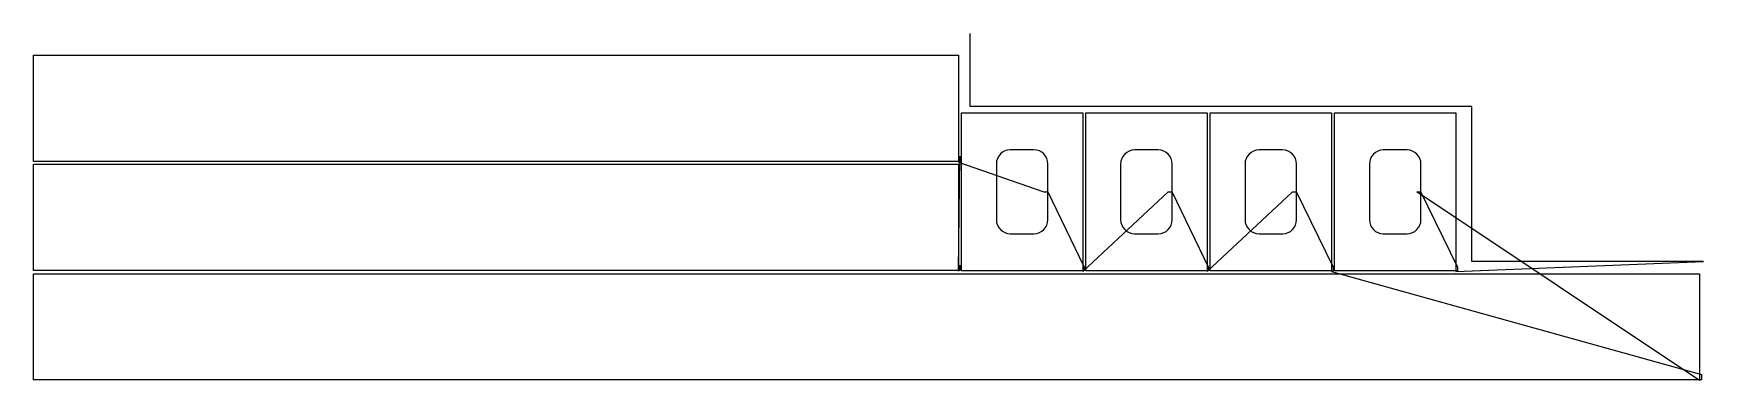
# Model space of a CAD drawing. Header units: metres. Extents: x 20 to 12000, y 15 to 2500.
import ezdxf

# ---------------------------------------------------------------- set-up
doc = ezdxf.new("R2010")
doc.units = ezdxf.units.M

msp = doc.modelspace()

# ---------------------------------------------------------------- linework, layer by layer
at = {"layer": 'TOOL_0'}
for p, q in [((6739.399, 2499.003), (6739.399, 2500.003)), ((6739.399, 1977.603), (6739.399, 2499.003)), ((20, 1584.119), (20, 2344.119)), ((20, 2344.119), (6656, 2344.119)), ((6656, 2344.119), (6656, 1584.119)), ((6676.322, 800.672), (6676.322, 1932.172)), ((6676.322, 1932.172), (7547.822, 1932.172)), ((10336.982, 1977.603), (6739.399, 1977.603)), ((7547.822, 1932.172), (7547.822, 800.672)), ((7567.85, 800.166), (7567.85, 1931.666)), ((7567.85, 1931.666), (8439.35, 1931.666)), ((8439.35, 1931.666), (8439.35, 800.166)), ((8459.943, 800.167), (8459.943, 1931.667)), ((8459.943, 1931.667), (9331.443, 1931.667)), ((9331.443, 1931.667), (9331.443, 800.167)), ((9352.037, 800.168), (9352.037, 1931.668)), ((9352.037, 1931.668), (10223.537, 1931.668)), ((10223.537, 1931.668), (10223.537, 800.168)), ((10336.982, 867.05), (10336.982, 1977.603)), ((6656, 1584.119), (20, 1584.119)), ((20, 803.762), (20, 1563.762)), ((20, 1563.762), (6656, 1563.762)), ((6656, 798.503), (6665.775, 1620.871)), ((6665.775, 1583.609), (6656, 1584.119)), ((6656, 1584.119), (6656, 1578.86)), ((6656, 1578.86), (7267.072, 1366.422)), ((6656, 1563.762), (6656, 803.762)), ((6665.775, 1620.871), (6665.775, 1583.609)), ((6927.072, 1566.422), (6927.072, 1166.422)), ((7197.072, 1666.422), (7027.072, 1666.422)), ((7297.072, 1366.422), (7297.072, 1566.422)), ((7818.6, 1565.915), (7818.6, 1165.915)), ((8088.6, 1665.915), (7918.6, 1665.915)), ((8188.6, 1365.915), (8188.6, 1565.915)), ((8710.693, 1565.916), (8710.693, 1165.916)), ((8980.693, 1665.916), (8810.693, 1665.916)), ((9080.693, 1365.916), (9080.693, 1565.916)), ((9602.788, 1565.917), (9602.788, 1165.917)), ((9872.788, 1665.917), (9702.788, 1665.917)), ((9972.788, 1365.917), (9972.788, 1565.917)), ((7267.072, 1366.422), (7297.072, 1366.422)), ((7297.072, 1366.422), (7293.536, 1369.958)), ((7293.536, 1369.958), (7558.126, 825.452)), ((7297.072, 1166.421), (7297.072, 1366.422)), ((7547.468, 795.515), (8158.6, 1365.915)), ((8158.6, 1365.915), (8188.6, 1365.915)), ((8188.6, 1365.915), (8185.064, 1369.451)), ((8185.064, 1369.451), (8449.654, 824.946)), ((8188.6, 1165.914), (8188.6, 1365.915)), ((8438.996, 795.009), (9050.693, 1365.916)), ((9050.693, 1365.916), (9080.693, 1365.916)), ((9080.693, 1365.916), (9077.157, 1369.452)), ((9077.157, 1369.452), (9342.061, 826.825)), ((9080.693, 1165.915), (9080.693, 1365.916)), ((11970.001, 14.865), (9942.788, 1365.917)), ((9942.788, 1365.917), (9972.788, 1365.917)), ((9972.788, 1365.917), (9969.252, 1369.453)), ((9969.252, 1369.453), (10234.155, 826.826)), ((9972.788, 1165.916), (9972.788, 1365.917)), ((7027.072, 1066.422), (7197.072, 1066.422)), ((7918.6, 1065.915), (8088.6, 1065.915)), ((8810.693, 1065.916), (8980.693, 1065.916)), ((9702.788, 1065.917), (9872.788, 1065.917)), ((6665.775, 840.514), (6665.775, 803.252)), ((10223.491, 794.465), (12000.001, 867.05)), ((11999.001, 867.05), (10336.982, 867.05)), ((12000.001, 867.05), (11999.001, 867.05)), ((11999.001, 867.05), (12000.001, 867.05)), ((12000.001, 867.05), (11999.001, 867.05)), ((6656, 803.762), (20, 803.762)), ((20.001, 20.003), (20.001, 780.003)), ((20.001, 780.003), (11970.001, 780.003)), ((6665.775, 803.252), (6656, 803.762)), ((6656, 803.762), (6656, 798.503)), ((7547.822, 800.672), (6676.322, 800.672)), ((7547.822, 800.672), (7547.468, 795.515)), ((7558.126, 800.433), (7547.822, 800.672)), ((7558.126, 825.452), (7558.126, 800.433)), ((8439.35, 800.166), (7567.85, 800.166)), ((8439.35, 800.166), (8438.996, 795.009)), ((8449.654, 799.927), (8439.35, 800.166)), ((8449.654, 824.946), (8449.654, 799.927)), ((9331.443, 800.167), (8459.943, 800.167)), ((9331.443, 800.167), (9331.397, 794.464)), ((9331.397, 794.464), (11984.996, 58.25)), ((9342.061, 799.011), (9331.443, 800.167)), ((9342.061, 826.825), (9342.061, 799.011)), ((10223.537, 800.168), (9352.037, 800.168)), ((10223.537, 800.168), (10223.491, 794.465)), ((10234.155, 799.012), (10223.537, 800.168)), ((10234.155, 826.826), (10234.155, 799.012)), ((11970.001, 780.003), (11970.001, 20.003)), ((11970.001, 20.003), (20.001, 20.003)), ((11984.996, 19.353), (11970.001, 20.003)), ((11970.001, 20.003), (11970.001, 14.865)), ((11984.996, 58.25), (11984.996, 19.353))]:
    msp.add_line(p, q, dxfattribs=at)
for centre, start, end in [((7027.072, 1566.422), 90, 180), ((7197.072, 1566.422), 0, 90), ((7918.6, 1565.915), 90, 180), ((8088.6, 1565.915), 0, 90), ((8810.693, 1565.916), 90, 180), ((8980.693, 1565.916), 0, 90), ((9702.788, 1565.917), 90, 180), ((9872.788, 1565.917), 0, 90), ((7027.072, 1166.422), 180, 270), ((7197.072, 1166.422), 270, 359.999427), ((7918.6, 1165.915), 180, 270), ((8088.6, 1165.915), 270, 359.999427), ((8810.693, 1165.916), 180, 270), ((8980.693, 1165.916), 270, 359.999427), ((9702.788, 1165.917), 180, 270), ((9872.788, 1165.917), 270, 359.999427)]:
    msp.add_arc(centre, 100, start, end, dxfattribs=at)

doc.saveas('drawing.dxf')
